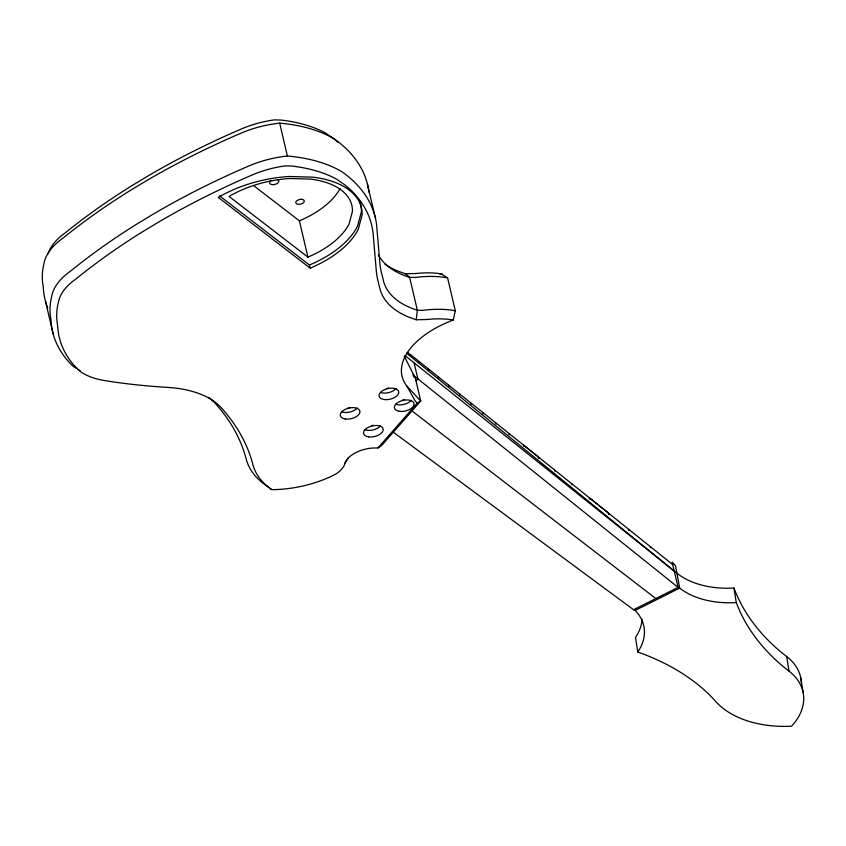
<?xml version="1.0" encoding="UTF-8"?>
<svg xmlns="http://www.w3.org/2000/svg" width="846" height="846" viewBox="0 0 846 846"><rect width="100%" height="100%" fill="white"/><g stroke="black" fill="none" stroke-linecap="round" stroke-linejoin="round"><path stroke-width="1.27" d="M405.456 273.766L416.105 273.501A64.782 35.003 -13.2 0 1 441.083 273.797L447.587 277.848L455.296 310.715L453.223 320.021L451.88 319.799A64.782 35.003 -13.2 0 0 426.902 319.513L416.243 319.777L417.332 310.228L409.633 277.361L405.456 273.766L399.989 271.883A105.951 57.232 -13.2 0 1 384.708 263.92M416.211 380.763L417.871 378.849L414.043 362.627M416.243 319.777L410.775 317.885A105.951 57.232 -13.2 0 1 379.78 288.105L378.025 281.041A229.784 124.14 -13.2 0 1 376.301 270.879L373.329 236.076A219.516 118.588 -13.2 0 0 344.935 184.967L336.222 178.961A135.011 72.936 -13.2 0 0 292.007 166.07L285.335 165.879A69.827 37.721 -13.2 0 0 252.256 174.942A548.441 296.29 -13.2 0 0 157.314 222.836L142.741 231.656A549.086 296.639 -13.2 0 0 76.14 278.799L72.756 281.337A59.78 32.296 -13.2 0 0 58.977 299.738L58.342 302.53A159.492 86.165 -13.2 0 0 57.295 323.246L58.321 332.362A208.835 112.825 -13.2 0 0 73.369 364.615L80.106 371.383A73.116 39.498 -13.2 0 0 104.745 380.594A485.107 262.07 -13.2 0 0 167.466 387.373L173.187 387.838A100.166 54.112 -13.2 0 1 220.859 407.36A421.773 227.86 -13.2 0 1 252.88 464.539A125.356 67.722 -13.2 0 0 270.234 488.565L271.767 489.623L275.489 489.58A81.322 43.929 -13.2 0 0 330.363 476.795L336.211 473.813A28.024 15.143 -13.2 0 0 344.576 464.57L345.951 461.123A24.28 13.124 -13.2 0 1 375.624 447.978L377.929 447.957L417.247 403.161L420.716 400.993L415.312 377.993L404.251 356.177M377.929 447.957L381.504 445.662L420.716 400.993L406.894 386.114A81.84 44.214 -13.2 0 1 453.223 320.021M392.692 431.756L633.569 609.733L678.09 587.388L679.676 588.097A75.738 48.656 -9.1 0 0 736.284 602.585A306.538 196.949 -9.1 0 0 783.978 667.177L788.98 671.068A74.501 47.862 -9.1 0 1 791.581 726.206A93.272 59.929 -9.1 0 1 715.79 701.524A249.337 160.19 -9.1 0 0 637.799 652.023L635.473 637.45A69.478 44.637 -9.1 0 0 642.072 619.346M633.569 609.733L635.156 610.442L679.676 588.097L675.52 565.731L672.147 562.135L678.09 587.388L412.806 374.799M523.568 445.133L538.215 456.798L523.568 445.133L523.811 446.18L523.071 444.742L509.313 433.723L509.556 434.77L509.07 434.379L508.827 433.321L495.851 422.937L496.094 423.994L495.608 423.603L495.365 422.545L483.119 412.742L483.362 413.789L482.876 413.398L482.632 412.351L471.053 403.077L471.296 404.134L470.556 402.685L459.621 393.919L459.864 394.976L459.124 393.527L448.75 385.226L449.004 386.273L448.264 384.824L438.429 376.956L438.672 378.003L437.942 376.555L428.605 369.089L428.859 370.146L428.362 369.744L428.118 368.697L419.246 361.591L419.5 362.648L419.003 362.257L418.759 361.2L410.321 354.442L410.564 355.489L407.814 352.433M538.172 456.829L538.416 457.876L538.902 458.268L538.659 457.221L554.183 469.646L554.913 471.095L554.669 470.038L571.156 483.246L571.896 484.684L571.642 483.637L589.176 497.638L589.387 498.706L589.884 499.098L589.662 498.03L608.221 512.898L608.464 513.945L608.961 514.347L608.708 513.289L628.419 529.088L629.16 530.527L628.906 529.48L650.024 546.389L650.267 547.447L650.754 547.838L650.511 546.791L672.718 564.578M439.994 274.495L442.426 274.019M271.767 489.623L266.976 486.069A130.485 70.493 -13.2 0 1 246.26 459.241A416.592 225.057 -13.2 0 0 214.651 402.759A94.974 51.31 -13.2 0 0 209.057 397.715M253.747 185.718L299.41 220.838L307.923 257.121A78.414 42.363 -13.2 0 0 349.091 223.883L352.454 211.458A78.414 42.363 -13.2 0 0 310.376 179.088L290.093 178.495A78.414 42.363 -13.2 0 0 229.055 196.452L307.923 257.121M219.579 195.87L309.467 265.02L310.207 268.171A91.442 49.406 -13.2 0 0 358.218 229.414L362.141 214.916A91.442 49.406 -13.2 0 0 313.073 177.163L289.417 176.486A91.442 49.406 -13.2 0 0 218.236 197.414L310.207 268.171M405.097 355.606L677.35 573.525A75.738 48.656 -9.1 0 0 733.958 588.023A306.538 196.949 -9.1 0 0 781.651 652.604L786.653 656.496A74.501 47.862 -9.1 0 1 801.374 682.553M411.304 410.426L655.83 598.556M589.641 498.04L608.221 512.898M413.313 376.385L415.312 377.993M406.535 353.11L674.262 571.156M417.247 403.161L415.291 401.11L406.894 386.114M367.407 184.047L375.116 216.914M47.736 307.923A214.07 115.648 -13.2 0 1 43.283 286.773A164.579 88.915 -13.2 0 1 44.003 263.54A65.015 35.13 -13.2 0 1 63.112 238.022A553.707 299.135 -13.2 0 1 130.242 190.519L144.962 181.615A553.707 299.135 -13.2 0 1 240.814 133.256A75.04 40.545 -13.2 0 1 279.677 123.125L287.386 155.992A140.246 75.759 -13.2 0 1 342.313 172.013A224.75 121.412 -13.2 0 1 376.925 228.557L379.886 263.296A224.888 121.496 -13.2 0 0 382.466 276.494L383.323 280.312A100.78 54.44 -13.2 0 0 417.332 310.228L423.011 310.334A70.017 37.827 -13.2 0 1 455.296 310.715M45.441 301.06L53.15 333.927M800.76 677.709L803.087 692.282M786.653 656.496L788.98 671.068M733.958 588.023L736.284 602.585M635.156 610.442A69.478 44.637 -9.1 0 1 637.799 652.023M378.374 254.858A100.78 54.44 -13.2 0 0 409.633 277.361L415.301 277.467A70.017 37.827 -13.2 0 1 447.587 277.848M411.272 400.401A10.025 5.414 -13.2 0 1 395.833 404.219M404.018 399.64A1.914 1.036 -13.2 0 1 402.21 400.221M388.748 387.88A1.956 1.058 -13.2 0 1 386.897 388.483M395.97 388.631A10.025 5.414 -13.2 0 1 380.531 392.449M80.169 370.643A78.308 42.3 -13.2 0 1 78.075 369.512M76.087 368.317A78.308 42.3 -13.2 0 1 72.492 365.736A214.07 115.648 -13.2 0 1 50.993 319.629A164.579 88.915 -13.2 0 1 51.712 296.407A65.015 35.13 -13.2 0 1 70.821 270.889A553.707 299.135 -13.2 0 1 137.951 223.376L152.671 214.472A553.707 299.135 -13.2 0 1 248.523 166.123A75.04 40.545 -13.2 0 1 287.386 155.992M348.023 457.855A33.258 17.967 -13.2 0 1 344.872 462.931M279.677 123.125A140.246 75.759 -13.2 0 1 334.604 139.146A224.75 121.412 -13.2 0 1 368.888 192.158M338.157 142.403A219.516 118.588 -13.2 0 0 334.138 138.956L325.435 132.959A135.011 72.936 -13.2 0 0 281.221 120.058L274.538 119.868A69.827 37.721 -13.2 0 0 241.459 128.93A548.441 296.29 -13.2 0 0 146.527 176.825L131.944 185.644A549.086 296.639 -13.2 0 0 65.343 232.787L61.97 235.325A59.78 32.296 -13.2 0 0 48.18 253.737M357.181 408.058A10.025 5.414 -13.2 0 1 341.742 411.875M350.128 407.381A2.2 1.195 -13.2 0 1 348.044 408.047M380.425 425.94A10.025 5.414 -13.2 0 1 364.975 429.757M373.086 425.147A1.798 0.973 -13.2 0 1 371.849 425.654M309.467 265.02A91.442 49.406 -13.2 0 0 357.477 226.263L361.401 211.764A91.442 49.406 -13.2 0 0 358.916 199.476M340.039 188.647A78.414 42.363 -13.2 0 1 299.41 220.838M277.425 179.595A4.695 2.538 -13.2 0 1 277.541 183.233A4.695 2.538 -13.2 0 1 271.016 184.365A4.695 2.538 -13.2 0 1 270.9 180.727M301.039 199.328L299.939 199.445A4.336 2.348 -13.2 0 0 295.783 202.236A4.336 2.348 -13.2 0 0 298.987 204.309L300.087 204.193A4.336 2.348 -13.2 0 0 304.243 201.401A4.336 2.348 -13.2 0 0 301.039 199.328M399.439 411.315A10.025 5.414 -13.2 0 0 414.043 403.997A10.025 5.414 -13.2 0 0 399.132 401.797A10.025 5.414 -13.2 0 0 399.439 411.315M384.137 399.545A10.025 5.414 -13.2 0 0 398.741 392.227A10.025 5.414 -13.2 0 0 383.83 390.027A10.025 5.414 -13.2 0 0 384.137 399.545M368.592 436.853A10.025 5.414 -13.2 0 0 383.196 429.535A10.025 5.414 -13.2 0 0 368.285 427.336A10.025 5.414 -13.2 0 0 368.592 436.853M345.348 418.971A10.025 5.414 -13.2 0 0 359.952 411.653A10.025 5.414 -13.2 0 0 345.041 409.464A10.025 5.414 -13.2 0 0 345.348 418.971"/></g></svg>
